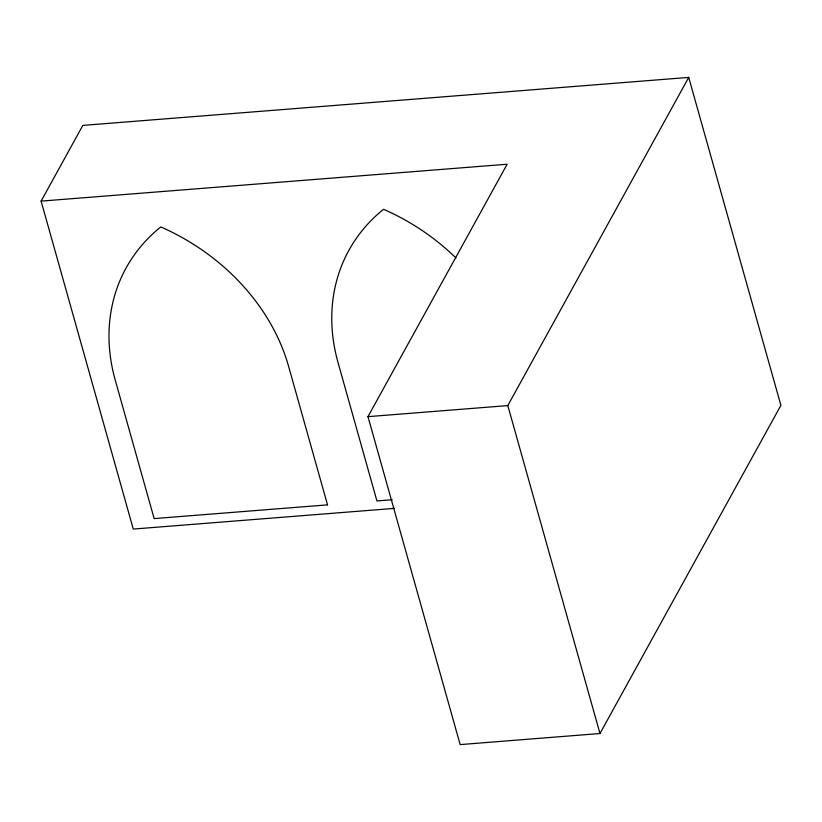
<?xml version="1.0" encoding="UTF-8"?>
<svg xmlns="http://www.w3.org/2000/svg" width="822" height="822" viewBox="0 0 822 822"><rect width="100%" height="100%" fill="white"/><g stroke="black" fill="none" stroke-linecap="round" stroke-linejoin="round"><path stroke-width="1.23" d="M41.1 201.123L82.847 125.396L688.723 77.402L780.9 405.349L599.978 733.522L460.166 744.598L367.979 416.651L507.153 164.215L41.1 201.123L133.277 529.07L394.478 508.376M599.978 733.522L507.801 405.585L688.723 77.402M367.979 416.651L507.801 405.585M392.228 499.735L376.928 500.947L337.996 362.43A201.472 164.832 28.9 0 1 383.566 209.291A201.472 164.832 28.9 0 1 455.984 257.985M327.526 504.862L154.156 518.59L115.224 380.072A201.472 164.832 28.9 0 1 160.793 226.934A201.472 164.832 28.9 0 1 288.594 366.345L327.526 504.862"/></g></svg>
